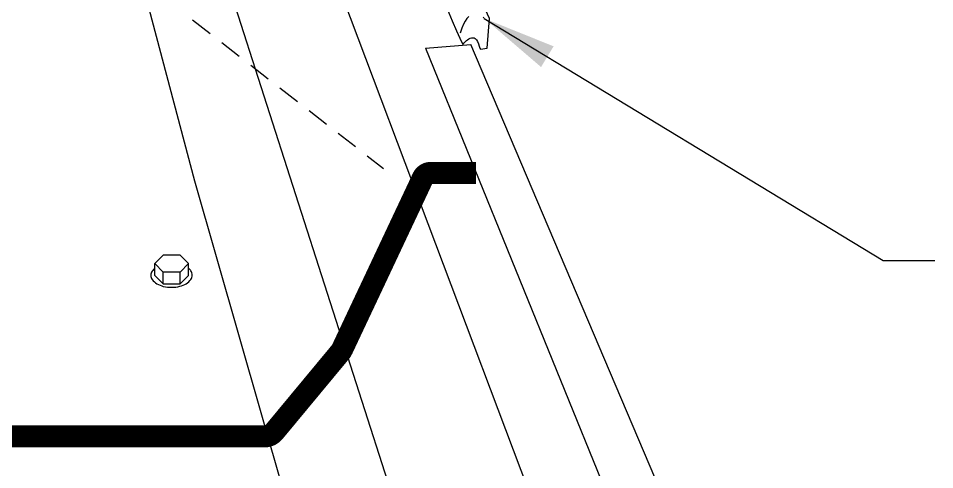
# Model space of a CAD drawing. Header units: inches. Extents: x 2.7 to 47.4, y 4.1 to 44.4.
# Drawn here: x 15.16 to 21.38, y 10.7 to 13.76 of the extents above; entities that cross this region are included whole.
import ezdxf

# ---------------------------------------------------------------- set-up
doc = ezdxf.new("R2010")
doc.units = ezdxf.units.IN
doc.header["$MEASUREMENT"] = 0
doc.linetypes.add('DASHED', pattern=[0.75, 0.5, -0.25])
doc.linetypes.add('NS Centerline', pattern=[0.7, 0.4, -0.1, 0.1, -0.1])
for name, color, linetype in [('DIM', 7, 'Continuous'), ('FASTENER', 9, 'Continuous'), ('NS Center Lines', 4, 'NS Centerline'), ('NS Filler Plugs & Closures', 6, 'Continuous'), ('NS Panels', 152, 'Continuous'), ('PANEL-S', 11, 'Continuous')]:
    doc.layers.add(name, color=color, linetype=linetype)
doc.styles.add('TEXT1', font='ROMANS.shx', dxfattribs={"width": 0.75, "height": 0.375})
doc.dimstyles.new('DETAIL$7', dxfattribs={"dimscale": 4, "dimtxt": 0.09375, "dimasz": 0.125, "dimexe": 0.0625, "dimexo": 0.125, "dimgap": 0.0625, "dimtad": 1, "dimdec": 4, "dimzin": 3, "dimdsep": 46, "dimlunit": 4, "dimtxsty": 'TEXT1', "dimblk": 'ARCHTICK', "dimcen": 0.0625, "dimclrd": 7, "dimclre": 7, "dimclrt": 2, "dimadec": 0, "dimazin": 0, "dimtfac": 0.59375, "dimtdec": 4, "dimtmove": 0, "dimatfit": 3, "dimfxl": 0, "dimfrac": 2, "dimtolj": 1, "dimtzin": 3, "dimarcsym": 0})

# ---------------------------------------------------------------- blocks, each defined once
blk = doc.blocks.new('_ArchTick')
at = {"color": 0, "linetype": 'ByBlock', "const_width": 0.15}
blk.add_lwpolyline([(-0.5, -0.5), (0.5, 0.5)], dxfattribs=at)

msp = doc.modelspace()

# ---------------------------------------------------------------- linework, layer by layer
at = {"layer": 'FASTENER'}
for p, q in [((16.14288, 12.15278), (16.08569, 12.09557)), ((16.25724, 12.15278), (16.14288, 12.15278)), ((16.31443, 12.09557), (16.25724, 12.15278)), ((16.14288, 12.03836), (16.08569, 12.09557)), ((16.08569, 12.01602), (16.08569, 12.09557)), ((16.31443, 12.09557), (16.25724, 12.03836)), ((16.31443, 12.01602), (16.31443, 12.09557)), ((16.08569, 12.01602), (16.14288, 11.95882)), ((16.14288, 11.95882), (16.14288, 12.03836)), ((16.25724, 12.03836), (16.14288, 12.03836)), ((16.25724, 11.95882), (16.25724, 12.03836)), ((16.25724, 11.95882), (16.31443, 12.01602)), ((16.14288, 11.95882), (16.25724, 11.95882))]:
    msp.add_line(p, q, dxfattribs=at)
for points in [[(16.08569, 12.06393, 0.0646744), (16.06779, 12.04449, 0.156276), (16.0588, 12.01596, 0.156276)], [(16.0588, 12.01596, 0.156276), (16.06807, 11.98751, 0.1066648), (16.10023, 11.95855, 0.0725878), (16.14325, 11.94158, 0.0590217), (16.19966, 11.93518, 0.0590217), (16.25601, 11.94213, 0.0725878), (16.29886, 11.95953, 0.1066648), (16.33072, 11.98881, 0.156276), (16.33971, 12.01735, 0.156276), (16.33044, 12.04579, 0.0580111), (16.31443, 12.0633, 0.0725878)]]:
    msp.add_lwpolyline(points, format="xyb", dxfattribs=at)
at = {"layer": 'NS Center Lines', "color": 8, "linetype": 'DASHED', "ltscale": 0.3}
msp.add_line((16.34227, 13.74781), (17.63787, 12.74069), dxfattribs=at)
at = {"layer": 'NS Filler Plugs & Closures', "color": 253}
for p, q in [((18.35651, 13.75793), (17.76439, 15.04846)), ((18.06808, 13.82211), (18.10361, 13.74135)), ((18.10361, 13.74135), (18.13298, 13.67456)), ((18.34133, 13.55549), (18.35651, 13.75793)), ((18.13298, 13.67456), (18.15525, 13.62401)), ((18.15525, 13.62401), (18.17421, 13.58097)), ((18.20771, 13.61395), (18.21606, 13.61939)), ((18.21606, 13.61939), (18.22471, 13.62376)), ((18.22471, 13.62376), (18.23359, 13.62655)), ((18.23359, 13.62655), (18.24246, 13.62734)), ((18.24246, 13.62734), (18.25117, 13.62567)), ((18.25117, 13.62567), (18.2595, 13.62115)), ((18.2595, 13.62115), (18.26731, 13.61328)), ((18.17421, 13.58097), (18.18149, 13.58952)), ((18.18149, 13.58952), (18.18663, 13.59513)), ((18.18663, 13.59513), (18.19281, 13.60138)), ((18.19281, 13.60138), (18.1999, 13.60778)), ((18.1999, 13.60778), (18.20771, 13.61395)), ((18.26731, 13.61328), (18.27438, 13.60168)), ((18.27438, 13.60168), (18.2806, 13.58586)), ((18.2806, 13.58586), (18.2866, 13.56964)), ((18.2866, 13.56964), (18.2914, 13.55675)), ((18.2914, 13.55675), (18.29413, 13.54956)), ((18.29413, 13.54956), (18.34133, 13.55549))]:
    msp.add_line(p, q, dxfattribs=at)
at = {"layer": 'NS Filler Plugs & Closures', "color": 0}
for p, q in [((18.19084, 13.74016), (18.17918, 13.71822)), ((18.20295, 13.75761), (18.19084, 13.74016)), ((18.21545, 13.77086), (18.20295, 13.75761)), ((18.32109, 13.75793), (18.31463, 13.76546)), ((18.16822, 13.69132), (18.15808, 13.65916)), ((18.17918, 13.71822), (18.16822, 13.69132))]:
    msp.add_line(p, q, dxfattribs=at)
at = {"layer": 'NS Panels'}
msp.add_line((17.92128, 13.55549), (18.22999, 13.5808), dxfattribs=at)
at = {"layer": 'PANEL-S'}
for p, q in [((19.30273, 8.75138), (15.93234, 17.69026)), ((18.75034, 7.2418), (15.64387, 16.921)), ((16.35746, 12.65465), (16.02509, 13.91043)), ((17.92128, 13.55549), (19.55624, 9.54318)), ((19.91906, 9.61054), (18.22999, 13.5808)), ((18.12371, 6.50061), (16.35746, 12.65465))]:
    msp.add_line(p, q, dxfattribs=at)
at = {"layer": 'PANEL-S', "const_width": 0.14938}
msp.add_lwpolyline([(18.26567, 12.71032), (17.9567, 12.71032), (17.95198, 12.71018), (17.94744, 12.70965), (17.94301, 12.70881), (17.93873, 12.70757), (17.93459, 12.70608), (17.93062, 12.70423), (17.92679, 12.70207), (17.92317, 12.69958), (17.91968, 12.69685), (17.91639, 12.69378), (17.91328, 12.69046), (17.91042, 12.68685), (17.90773, 12.68298), (17.90527, 12.67886), (17.90301, 12.6745), (17.35952, 11.52101), (17.35952, 11.52101), (17.35856, 11.51916), (17.3576, 11.51724), (17.35665, 11.51539), (17.35569, 11.5135), (17.35473, 11.5117), (17.35378, 11.50991), (17.35282, 11.50818), (17.35192, 11.50647), (17.35097, 11.50487), (17.35001, 11.5033), (17.34905, 11.50182), (17.3481, 11.50039), (17.34714, 11.49909), (17.34619, 11.49786), (17.34523, 11.49672), (16.89897, 10.95925), (16.89509, 10.9547), (16.89114, 10.95048), (16.88707, 10.9466), (16.88291, 10.94305), (16.87865, 10.93984), (16.87431, 10.93695), (16.86988, 10.93436), (16.86544, 10.93205), (16.86087, 10.9301), (16.85629, 10.92838), (16.85165, 10.92699), (16.84699, 10.92582), (16.84227, 10.92496), (16.83756, 10.92432), (16.83284, 10.92396), (14.42419, 10.92382)], dxfattribs=at)

# ---------------------------------------------------------------- leaders
at = {"layer": 'DIM'}
msp.add_leader([(18.32109, 13.75793), (21.02789, 12.11585), (21.37662, 12.11585)], dimstyle='DETAIL$7', dxfattribs=at)

doc.saveas('drawing.dxf')
